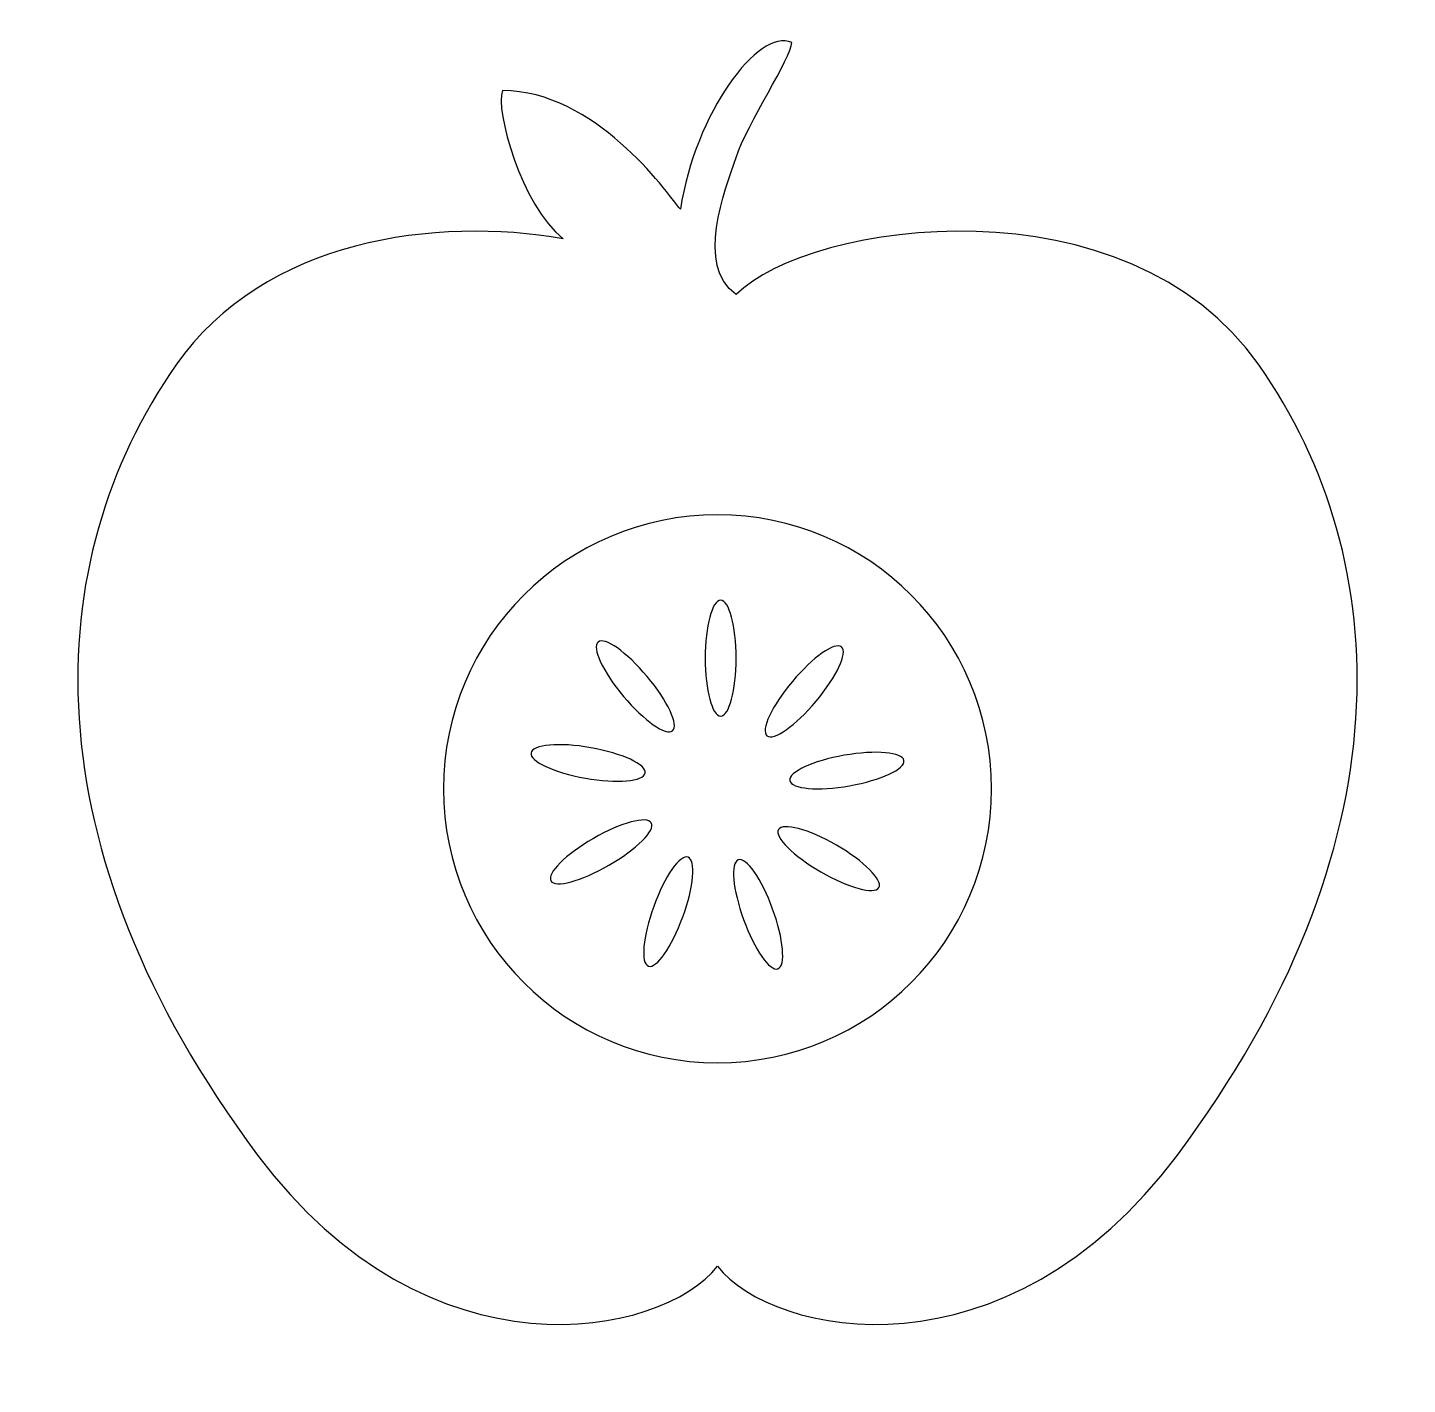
# Model space of a CAD drawing. Header units: centimetres. Extents: x -9.8 to 9.8, y -10 to 9.3.
import ezdxf

# ---------------------------------------------------------------- set-up
doc = ezdxf.new("R2010")
doc.units = ezdxf.units.CM
doc.header["$MEASUREMENT"] = 0
doc.layers.add('Camada 1', color=7, linetype='Continuous')

msp = doc.modelspace()

# ---------------------------------------------------------------- linework, layer by layer
at = {"layer": 'Camada 1'}
for points, knots in [([(0.26311, 5.50352), (1.31533, 6.55572), (5.81685, 7.17452), (7.68134, 4.50398), (7.68134, 4.50398), (9.62756, 1.71554), (9.7857, -2.3355), (6.52384, -6.70202), (6.52384, -6.70202), (4.0928, -9.95602), (0.78923, -9.28007), (0.00009, -8.28029), (0.00009, -8.28029), (-0.78906, -9.28004), (-4.09307, -9.95603), (-6.52366, -6.70202), (-6.52366, -6.70202), (-9.78555, -2.3355), (-9.6278, 1.71553), (-7.68118, 4.50398), (-7.68118, 4.50398), (-6.42705, 6.30071), (-3.97868, 6.60856), (-2.1902, 6.29701), (-2.1902, 6.29701), (-2.78816, 6.76612), (-3.15648, 8.13401), (-3.05121, 8.39706), (-3.05121, 8.39706), (-1.73597, 8.39706), (-0.73663, 6.97651), (-0.52603, 6.71346), (-0.52603, 6.71346), (-0.31542, 8.08136), (0.57861, 9.29151), (1.05226, 9.0809), (1.05226, 9.0809), (1.05226, 8.8705), (0.42088, 7.92361), (0.26311, 7.44996), (0.26311, 7.44996), (0.10537, 6.97651), (-0.31582, 5.92452), (0.26311, 5.50352)], [0, 0, 0, 0, 0.08333333, 0.08333333, 0.08333333, 0.08333333, 0.16666667, 0.16666667, 0.16666667, 0.16666667, 0.25, 0.25, 0.25, 0.25, 0.33333333, 0.33333333, 0.33333333, 0.33333333, 0.41666667, 0.41666667, 0.41666667, 0.41666667, 0.5, 0.5, 0.5, 0.5, 0.58333333, 0.58333333, 0.58333333, 0.58333333, 0.66666667, 0.66666667, 0.66666667, 0.66666667, 0.75, 0.75, 0.75, 0.75, 0.83333333, 0.83333333, 0.83333333, 0.83333333, 1, 1, 1, 1]), ([(-0.17419, 0.34621), (-0.17419, 0.80045), (-0.07592, 1.16838), (0.0451, 1.16838), (0.0451, 1.16838), (0.16631, 1.16838), (0.26436, 0.80045), (0.26436, 0.34621), (0.26436, 0.34621), (0.26436, -0.10784), (0.16631, -0.47577), (0.0451, -0.47577), (0.0451, -0.47577), (-0.0759, -0.4758), (-0.17419, -0.10784), (-0.17419, 0.34621)], [0, 0, 0, 0, 0.2, 0.2, 0.2, 0.2, 0.4, 0.4, 0.4, 0.4, 0.6, 0.6, 0.6, 0.6, 1, 1, 1, 1]), ([(-1.33354, -0.19539), (-1.62548, 0.15251), (-1.78674, 0.49753), (-1.69382, 0.57539), (-1.69382, 0.57539), (-1.60132, 0.6532), (-1.28954, 0.43437), (-0.9976, 0.08625), (-0.9976, 0.08625), (-0.70563, -0.26147), (-0.5444, -0.60648), (-0.63711, -0.68411), (-0.63711, -0.68411), (-0.72981, -0.76216), (-1.04157, -0.5433), (-1.33354, -0.19539)], [0, 0, 0, 0, 0.2, 0.2, 0.2, 0.2, 0.4, 0.4, 0.4, 0.4, 0.6, 0.6, 0.6, 0.6, 1, 1, 1, 1]), ([(1.06261, 0.01603), (1.35455, 0.36375), (1.66594, 0.58237), (1.75883, 0.50477), (1.75883, 0.50477), (1.85133, 0.42693), (1.69028, 0.08231), (1.39789, -0.26559), (1.39789, -0.26559), (1.10595, -0.6137), (0.79456, -0.83257), (0.70185, -0.75451), (0.70185, -0.75451), (0.60916, -0.67667), (0.77064, -0.33208), (1.06261, 0.01603)], [0, 0, 0, 0, 0.2, 0.2, 0.2, 0.2, 0.4, 0.4, 0.4, 0.4, 0.6, 0.6, 0.6, 0.6, 1, 1, 1, 1]), ([(-1.87347, -1.35557), (-2.32091, -1.27672), (-2.66592, -1.11607), (-2.64507, -0.99693), (-2.64507, -0.99693), (-2.62401, -0.87758), (-2.24473, -0.84519), (-1.79729, -0.92404), (-1.79729, -0.92404), (-1.35028, -1.00273), (-1.00484, -1.16336), (-1.02569, -1.2825), (-1.02569, -1.2825), (-1.04676, -1.40182), (-1.42625, -1.43423), (-1.87347, -1.35557)], [0, 0, 0, 0, 0.2, 0.2, 0.2, 0.2, 0.4, 0.4, 0.4, 0.4, 0.6, 0.6, 0.6, 0.6, 1, 1, 1, 1]), ([(1.79725, -1.0318), (2.24445, -0.95314), (2.62354, -0.98597), (2.64503, -1.10512), (2.64503, -1.10512), (2.66588, -1.22405), (2.32086, -1.38449), (1.87324, -1.46337), (1.87324, -1.46337), (1.42601, -1.54222), (1.0465, -1.50983), (1.02586, -1.39027), (1.02586, -1.39027), (1.00477, -1.2709), (1.35, -1.11088), (1.79725, -1.0318)], [0, 0, 0, 0, 0.2, 0.2, 0.2, 0.2, 0.4, 0.4, 0.4, 0.4, 0.6, 0.6, 0.6, 0.6, 1, 1, 1, 1]), ([(-1.54145, -2.59173), (-1.93478, -2.81864), (-2.30252, -2.91735), (-2.36322, -2.81266), (-2.36322, -2.81266), (-2.42352, -2.70778), (-2.15386, -2.43915), (-1.76031, -2.21182), (-1.76031, -2.21182), (-1.36719, -1.9847), (-0.99966, -1.8858), (-0.93896, -1.99071), (-0.93896, -1.99071), (-0.87827, -2.09555), (-1.14833, -2.3644), (-1.54145, -2.59173)], [0, 0, 0, 0, 0.2, 0.2, 0.2, 0.2, 0.4, 0.4, 0.4, 0.4, 0.6, 0.6, 0.6, 0.6, 1, 1, 1, 1]), ([(1.68678, -2.3068), (2.07971, -2.53392), (2.34935, -2.80297), (2.28887, -2.90807), (2.28887, -2.90807), (2.22836, -3.01255), (1.86083, -2.91344), (1.46729, -2.68632), (1.46729, -2.68632), (1.07396, -2.45941), (0.80451, -2.19036), (0.8652, -2.08569), (0.8652, -2.08569), (0.92571, -1.98075), (1.29324, -2.07986), (1.68678, -2.3068)], [0, 0, 0, 0, 0.2, 0.2, 0.2, 0.2, 0.4, 0.4, 0.4, 0.4, 0.6, 0.6, 0.6, 0.6, 1, 1, 1, 1]), ([(-0.49256, -3.32491), (-0.64803, -3.75171), (-0.86607, -4.06368), (-0.97984, -4.02238), (-0.97984, -4.02238), (-1.0934, -3.98089), (-1.05953, -3.6018), (-0.90427, -3.17481), (-0.90427, -3.17481), (-0.74941, -2.74801), (-0.53115, -2.43604), (-0.4172, -2.47734), (-0.4172, -2.47734), (-0.30344, -2.51883), (-0.3373, -2.89793), (-0.49256, -3.32491)], [0, 0, 0, 0, 0.2, 0.2, 0.2, 0.2, 0.4, 0.4, 0.4, 0.4, 0.6, 0.6, 0.6, 0.6, 1, 1, 1, 1]), ([(0.78241, -3.2126), (0.93746, -3.63916), (0.97114, -4.01847), (0.85737, -4.06017), (0.85737, -4.06017), (0.7436, -4.10126), (0.52577, -3.78908), (0.37051, -3.36207), (0.37051, -3.36207), (0.21483, -2.93551), (0.18139, -2.5562), (0.29534, -2.5149), (0.29534, -2.5149), (0.4089, -2.47343), (0.62694, -2.78559), (0.78241, -3.2126)], [0, 0, 0, 0, 0.2, 0.2, 0.2, 0.2, 0.4, 0.4, 0.4, 0.4, 0.6, 0.6, 0.6, 0.6, 1, 1, 1, 1])]:
    msp.add_open_spline(points, degree=3, knots=knots, dxfattribs=at)
at = {"layer": 'Camada 1', "color": 7}
msp.add_open_spline([(-3.88658, -1.50712), (-3.88658, 0.63939), (-2.14642, 2.37956), (0.0001, 2.37956), (0.0001, 2.37956), (2.14662, 2.37956), (3.88656, 0.6394), (3.88656, -1.50712), (3.88656, -1.50712), (3.88656, -3.65364), (2.14661, -5.39377), (0.0001, -5.39377), (0.0001, -5.39377), (-2.14641, -5.39377), (-3.88658, -3.65363), (-3.88658, -1.50712)], degree=3, knots=[0, 0, 0, 0, 0.2, 0.2, 0.2, 0.2, 0.4, 0.4, 0.4, 0.4, 0.6, 0.6, 0.6, 0.6, 1, 1, 1, 1], dxfattribs=at)

doc.saveas('drawing.dxf')
